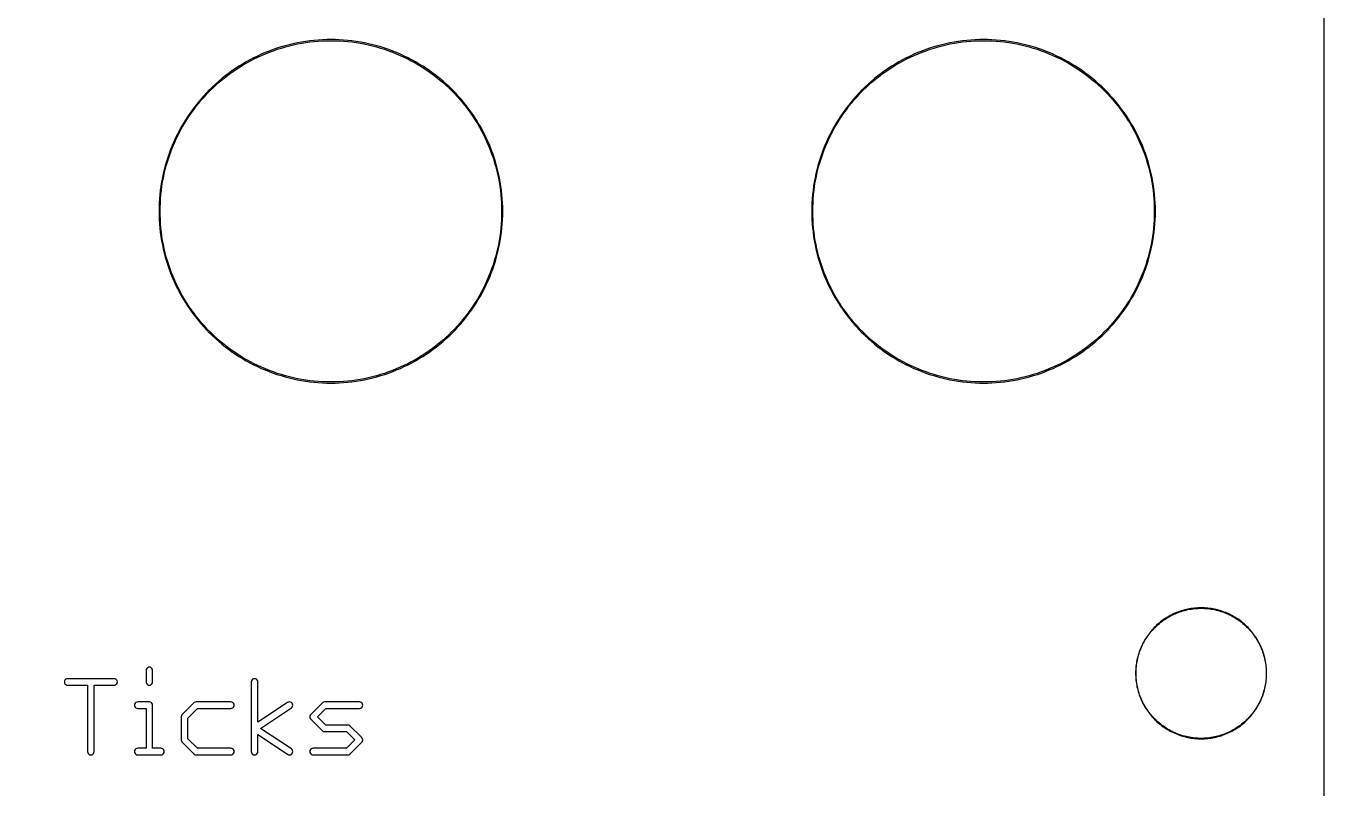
# Model space of a CAD drawing. Extents: x 9 to 70, y 0 to 129.
# Drawn here: x 39.26 to 69.57, y 96.9 to 114.71 of the extents above; entities that cross this region are included whole.
import ezdxf

# ---------------------------------------------------------------- set-up
doc = ezdxf.new("R2010")
doc.units = 0

msp = doc.modelspace()

# ---------------------------------------------------------------- linework, layer by layer
at = {"color": 5, "true_color": 0x0000ff}
msp.add_polyline3d([(69.56653, 0.3175, 0), (69.56653, 128.81762, 0), (8.94638, 128.81762, 0), (8.94638, 0.3175, 0), (69.56653, 0.3175, 0)], close=True, dxfattribs=at)
at = {"color": 34, "true_color": 0x008000}
for points in [[(8.94639, 0.3175, 0), (69.56654, 0.3175, 0), (69.56654, 128.81762, 0), (8.94639, 128.81762, 0), (8.94639, 0.3175, 0)], [(46.27854, 114.3889, 0), (46.18024, 114.38534, 0), (46.08245, 114.37924, 0), (45.98441, 114.37086, 0), (45.88687, 114.36019, 0), (45.78959, 114.34699, 0), (45.78567, 114.34636, 0), (45.68889, 114.33062, 0), (45.59237, 114.31258, 0), (45.49636, 114.29226, 0), (45.40086, 114.26966, 0), (45.30586, 114.24476, 0), (45.21163, 114.21733, 0), (45.1179, 114.18761, 0), (45.02519, 114.15561, 0), (44.93299, 114.12157, 0), (44.84206, 114.085, 0), (44.75163, 114.04639, 0), (44.66248, 114.0055, 0), (44.57434, 113.96232, 0), (44.5708, 113.96051, 0), (44.48342, 113.9153, 0), (44.39757, 113.86806, 0), (44.31274, 113.81878, 0), (44.22917, 113.76722, 0), (44.14687, 113.71362, 0), (44.06585, 113.658, 0), (43.98635, 113.60059, 0), (43.90811, 113.54116, 0), (43.83166, 113.47969, 0), (43.75648, 113.4167, 0), (43.68282, 113.35142, 0), (43.61093, 113.28462, 0), (43.54058, 113.21629, 0), (43.53777, 113.21348, 0), (43.46944, 113.14312, 0), (43.40264, 113.07124, 0), (43.33736, 112.99758, 0), (43.27437, 112.9224, 0), (43.2129, 112.84594, 0), (43.15346, 112.76771, 0), (43.09606, 112.68821, 0), (43.04043, 112.60718, 0), (42.98684, 112.52489, 0), (42.93528, 112.44132, 0), (42.886, 112.35649, 0), (42.83876, 112.27063, 0), (42.79355, 112.18326, 0), (42.79174, 112.17972, 0), (42.74856, 112.09158, 0), (42.70767, 112.00243, 0), (42.66906, 111.912, 0), (42.63248, 111.82107, 0), (42.59845, 111.72887, 0), (42.56644, 111.63616, 0), (42.53673, 111.54243, 0), (42.50929, 111.4482, 0), (42.4844, 111.3532, 0), (42.4618, 111.2577, 0), (42.44148, 111.16169, 0), (42.42344, 111.06517, 0), (42.40769, 110.96839, 0), (42.40707, 110.96447, 0), (42.39387, 110.86718, 0), (42.3832, 110.76965, 0), (42.37482, 110.6716, 0), (42.36872, 110.57382, 0), (42.36516, 110.47552, 0), (42.36389, 110.37747, 0), (42.36516, 110.27943, 0), (42.36872, 110.18113, 0), (42.37482, 110.08334, 0), (42.3832, 109.9853, 0), (42.39387, 109.88776, 0), (42.40707, 109.79048, 0), (42.40769, 109.78655, 0), (42.42344, 109.68978, 0), (42.44148, 109.59326, 0), (42.4618, 109.49725, 0), (42.4844, 109.40174, 0), (42.50929, 109.30675, 0), (42.53673, 109.21251, 0), (42.56644, 109.11879, 0), (42.59845, 109.02608, 0), (42.63248, 108.93388, 0), (42.66906, 108.84294, 0), (42.70767, 108.75252, 0), (42.74856, 108.66337, 0), (42.79174, 108.57523, 0), (42.79355, 108.57169, 0), (42.83876, 108.48431, 0), (42.886, 108.39846, 0), (42.93528, 108.31362, 0), (42.98684, 108.23006, 0), (43.04043, 108.14776, 0), (43.09606, 108.06674, 0), (43.15346, 107.98723, 0), (43.2129, 107.909, 0), (43.27437, 107.83255, 0), (43.33736, 107.75736, 0), (43.40264, 107.6837, 0), (43.46944, 107.61182, 0), (43.53777, 107.54146, 0), (43.54058, 107.53865, 0), (43.61093, 107.47033, 0), (43.68282, 107.40353, 0), (43.75648, 107.33825, 0), (43.83166, 107.27526, 0), (43.90811, 107.21379, 0), (43.98635, 107.15435, 0), (44.06585, 107.09695, 0), (44.14687, 107.04132, 0), (44.22917, 106.98773, 0), (44.31274, 106.93617, 0), (44.39757, 106.88689, 0), (44.48342, 106.83965, 0), (44.5708, 106.79443, 0), (44.57434, 106.79263, 0), (44.66248, 106.74945, 0), (44.75163, 106.70856, 0), (44.84206, 106.66995, 0), (44.93299, 106.63337, 0), (45.02519, 106.59934, 0), (45.1179, 106.56733, 0), (45.21163, 106.53761, 0), (45.30586, 106.51018, 0), (45.40086, 106.48529, 0), (45.49636, 106.46268, 0), (45.59237, 106.44236, 0), (45.68889, 106.42433, 0), (45.78567, 106.40858, 0), (45.78959, 106.40796, 0), (45.88687, 106.39475, 0), (45.98441, 106.38409, 0), (46.08245, 106.3757, 0), (46.18024, 106.36961, 0), (46.27854, 106.36605, 0), (46.37659, 106.36478, 0), (46.47463, 106.36605, 0), (46.57293, 106.36961, 0), (46.67072, 106.3757, 0), (46.76876, 106.38409, 0), (46.8663, 106.39475, 0), (46.96358, 106.40796, 0), (46.9675, 106.40858, 0), (47.06428, 106.42433, 0), (47.1608, 106.44236, 0), (47.25681, 106.46268, 0), (47.35231, 106.48529, 0), (47.44731, 106.51018, 0), (47.54154, 106.53761, 0), (47.63527, 106.56733, 0), (47.72798, 106.59934, 0), (47.82018, 106.63337, 0), (47.91111, 106.66995, 0), (48.00154, 106.70856, 0), (48.09069, 106.74945, 0), (48.17883, 106.79263, 0), (48.18237, 106.79443, 0), (48.26975, 106.83965, 0), (48.3556, 106.88689, 0), (48.44043, 106.93617, 0), (48.524, 106.98773, 0), (48.6063, 107.04132, 0), (48.68732, 107.09695, 0), (48.76682, 107.15435, 0), (48.84506, 107.21379, 0), (48.92151, 107.27526, 0), (48.99669, 107.33825, 0), (49.07035, 107.40353, 0), (49.14224, 107.47033, 0), (49.21259, 107.53865, 0), (49.2154, 107.54146, 0), (49.28373, 107.61182, 0), (49.35053, 107.6837, 0), (49.41581, 107.75736, 0), (49.4788, 107.83255, 0), (49.54027, 107.909, 0), (49.59971, 107.98723, 0), (49.65711, 108.06674, 0), (49.71274, 108.14776, 0), (49.76633, 108.23006, 0), (49.81789, 108.31362, 0), (49.86717, 108.39846, 0), (49.91441, 108.48431, 0), (49.95962, 108.57169, 0), (49.96143, 108.57523, 0), (50.00461, 108.66337, 0), (50.0455, 108.75252, 0), (50.08411, 108.84294, 0), (50.12069, 108.93388, 0), (50.15472, 109.02608, 0), (50.18673, 109.11879, 0), (50.21644, 109.21251, 0), (50.24388, 109.30675, 0), (50.26877, 109.40174, 0), (50.29137, 109.49725, 0), (50.31169, 109.59326, 0), (50.32973, 109.68978, 0), (50.34548, 109.78655, 0), (50.3461, 109.79048, 0), (50.35931, 109.88776, 0), (50.36997, 109.9853, 0), (50.37836, 110.08334, 0), (50.38445, 110.18113, 0), (50.38801, 110.27943, 0), (50.38928, 110.37747, 0), (50.38801, 110.47552, 0), (50.38445, 110.57382, 0), (50.37836, 110.6716, 0), (50.36997, 110.76965, 0), (50.35931, 110.86718, 0), (50.3461, 110.96447, 0), (50.34548, 110.96839, 0), (50.32973, 111.06517, 0), (50.31169, 111.16169, 0), (50.29137, 111.2577, 0), (50.26877, 111.3532, 0), (50.24388, 111.4482, 0), (50.21644, 111.54243, 0), (50.18673, 111.63616, 0), (50.15472, 111.72887, 0), (50.12069, 111.82107, 0), (50.08411, 111.912, 0), (50.0455, 112.00243, 0), (50.00461, 112.09158, 0), (49.96143, 112.17972, 0), (49.95962, 112.18326, 0), (49.91441, 112.27063, 0), (49.86717, 112.35649, 0), (49.81789, 112.44132, 0), (49.76633, 112.52489, 0), (49.71274, 112.60718, 0), (49.65711, 112.68821, 0), (49.59971, 112.76771, 0), (49.54027, 112.84594, 0), (49.4788, 112.9224, 0), (49.41581, 112.99758, 0), (49.35053, 113.07124, 0), (49.28373, 113.14312, 0), (49.2154, 113.21348, 0), (49.21259, 113.21629, 0), (49.14224, 113.28462, 0), (49.07035, 113.35142, 0), (48.99669, 113.4167, 0), (48.92151, 113.47969, 0), (48.84506, 113.54116, 0), (48.76682, 113.60059, 0), (48.68732, 113.658, 0), (48.6063, 113.71362, 0), (48.524, 113.76722, 0), (48.44043, 113.81878, 0), (48.3556, 113.86806, 0), (48.26975, 113.9153, 0), (48.18237, 113.96051, 0), (48.17883, 113.96232, 0), (48.09069, 114.0055, 0), (48.00154, 114.04639, 0), (47.91111, 114.085, 0), (47.82018, 114.12157, 0), (47.72798, 114.15561, 0), (47.63527, 114.18761, 0), (47.54154, 114.21733, 0), (47.44731, 114.24476, 0), (47.35231, 114.26966, 0), (47.25681, 114.29226, 0), (47.1608, 114.31258, 0), (47.06428, 114.33062, 0), (46.9675, 114.34636, 0), (46.96358, 114.34699, 0), (46.8663, 114.36019, 0), (46.76876, 114.37086, 0), (46.67072, 114.37924, 0), (46.57293, 114.38534, 0), (46.47463, 114.3889, 0), (46.37659, 114.39016, 0), (46.27854, 114.3889, 0)], [(46.57293, 106.39501, 0), (46.47463, 106.39145, 0), (46.37659, 106.39018, 0), (46.27854, 106.39145, 0), (46.18024, 106.39501, 0), (46.08245, 106.4011, 0), (45.98441, 106.40949, 0), (45.88687, 106.42015, 0), (45.79032, 106.43326, 0), (45.69674, 106.44849, 0), (45.60022, 106.46652, 0), (45.50421, 106.48684, 0), (45.40871, 106.50945, 0), (45.31371, 106.53434, 0), (45.21948, 106.56177, 0), (45.12575, 106.59149, 0), (45.03304, 106.62349, 0), (44.94084, 106.65753, 0), (44.84991, 106.69411, 0), (44.75948, 106.73271, 0), (44.67033, 106.77361, 0), (44.58299, 106.8164, 0), (44.49835, 106.8602, 0), (44.4125, 106.90744, 0), (44.32767, 106.95672, 0), (44.2441, 107.00828, 0), (44.1618, 107.06187, 0), (44.08078, 107.1175, 0), (44.00128, 107.1749, 0), (43.92304, 107.23434, 0), (43.84659, 107.29581, 0), (43.77141, 107.3588, 0), (43.69775, 107.42408, 0), (43.62586, 107.49088, 0), (43.55694, 107.55782, 0), (43.48999, 107.62675, 0), (43.42319, 107.69863, 0), (43.35791, 107.77229, 0), (43.29492, 107.84748, 0), (43.23345, 107.92393, 0), (43.17401, 108.00216, 0), (43.11661, 108.08167, 0), (43.06098, 108.16269, 0), (43.00739, 108.24499, 0), (42.95583, 108.32855, 0), (42.90655, 108.41339, 0), (42.85931, 108.49924, 0), (42.81534, 108.58423, 0), (42.77272, 108.67122, 0), (42.73183, 108.76037, 0), (42.69322, 108.85079, 0), (42.65664, 108.94173, 0), (42.62261, 109.03393, 0), (42.5906, 109.12664, 0), (42.56088, 109.22036, 0), (42.53345, 109.3146, 0), (42.50856, 109.40959, 0), (42.48595, 109.5051, 0), (42.46563, 109.60111, 0), (42.4476, 109.69763, 0), (42.43238, 109.79115, 0), (42.41927, 109.88776, 0), (42.4086, 109.9853, 0), (42.40022, 110.08334, 0), (42.39412, 110.18113, 0), (42.39056, 110.27943, 0), (42.38929, 110.37747, 0), (42.39056, 110.47552, 0), (42.39412, 110.57382, 0), (42.40022, 110.6716, 0), (42.4086, 110.76965, 0), (42.41927, 110.86718, 0), (42.43237, 110.96375, 0), (42.4476, 111.05732, 0), (42.46563, 111.15384, 0), (42.48595, 111.24985, 0), (42.50856, 111.34535, 0), (42.53345, 111.44035, 0), (42.56088, 111.53458, 0), (42.5906, 111.62831, 0), (42.62261, 111.72102, 0), (42.65664, 111.81322, 0), (42.69322, 111.90415, 0), (42.73183, 111.99458, 0), (42.77272, 112.08373, 0), (42.81533, 112.17072, 0), (42.85931, 112.2557, 0), (42.90655, 112.34156, 0), (42.95583, 112.42639, 0), (43.00739, 112.50996, 0), (43.06098, 112.59225, 0), (43.11661, 112.67328, 0), (43.17401, 112.75278, 0), (43.23345, 112.83101, 0), (43.29492, 112.90747, 0), (43.35791, 112.98265, 0), (43.42319, 113.05631, 0), (43.48999, 113.12819, 0), (43.55694, 113.19713, 0), (43.62586, 113.26407, 0), (43.69775, 113.33087, 0), (43.77141, 113.39615, 0), (43.84659, 113.45914, 0), (43.92304, 113.52061, 0), (44.00128, 113.58004, 0), (44.08078, 113.63745, 0), (44.1618, 113.69307, 0), (44.2441, 113.74667, 0), (44.32767, 113.79823, 0), (44.4125, 113.84751, 0), (44.49835, 113.89475, 0), (44.58334, 113.93872, 0), (44.67033, 113.98134, 0), (44.75948, 114.02223, 0), (44.84991, 114.06084, 0), (44.94084, 114.09742, 0), (45.03304, 114.13145, 0), (45.12575, 114.16346, 0), (45.21948, 114.19317, 0), (45.31371, 114.22061, 0), (45.40871, 114.2455, 0), (45.50421, 114.2681, 0), (45.60022, 114.28842, 0), (45.69674, 114.30646, 0), (45.79031, 114.32169, 0), (45.88687, 114.33479, 0), (45.98441, 114.34546, 0), (46.08245, 114.35384, 0), (46.18024, 114.35994, 0), (46.27854, 114.3635, 0), (46.37659, 114.36477, 0), (46.47463, 114.3635, 0), (46.57293, 114.35994, 0), (46.67072, 114.35384, 0), (46.76876, 114.34546, 0), (46.8663, 114.33479, 0), (46.96286, 114.32169, 0), (47.05643, 114.30646, 0), (47.15295, 114.28842, 0), (47.24896, 114.2681, 0), (47.34446, 114.2455, 0), (47.43946, 114.22061, 0), (47.53369, 114.19317, 0), (47.62742, 114.16346, 0), (47.72013, 114.13145, 0), (47.81233, 114.09742, 0), (47.90326, 114.06084, 0), (47.99369, 114.02223, 0), (48.08284, 113.98134, 0), (48.16983, 113.93872, 0), (48.25482, 113.89475, 0), (48.34067, 113.84751, 0), (48.4255, 113.79823, 0), (48.50907, 113.74667, 0), (48.59137, 113.69307, 0), (48.67239, 113.63745, 0), (48.75189, 113.58004, 0), (48.83013, 113.52061, 0), (48.90658, 113.45914, 0), (48.98176, 113.39615, 0), (49.05542, 113.33087, 0), (49.12731, 113.26407, 0), (49.19623, 113.19713, 0), (49.26318, 113.12819, 0), (49.32998, 113.05631, 0), (49.39526, 112.98265, 0), (49.45825, 112.90747, 0), (49.51972, 112.83101, 0), (49.57916, 112.75278, 0), (49.63656, 112.67328, 0), (49.69219, 112.59225, 0), (49.74578, 112.50996, 0), (49.79734, 112.42639, 0), (49.84662, 112.34156, 0), (49.89386, 112.2557, 0), (49.93784, 112.17072, 0), (49.98045, 112.08373, 0), (50.02134, 111.99458, 0), (50.05995, 111.90415, 0), (50.09653, 111.81322, 0), (50.13056, 111.72102, 0), (50.16257, 111.62831, 0), (50.19229, 111.53458, 0), (50.21972, 111.44035, 0), (50.24461, 111.34535, 0), (50.26722, 111.24985, 0), (50.28754, 111.15384, 0), (50.30557, 111.05732, 0), (50.3208, 110.96374, 0), (50.33391, 110.86718, 0), (50.34457, 110.76965, 0), (50.35296, 110.6716, 0), (50.35905, 110.57382, 0), (50.36261, 110.47552, 0), (50.36388, 110.37747, 0), (50.36261, 110.27943, 0), (50.35905, 110.18113, 0), (50.35296, 110.08334, 0), (50.34457, 109.9853, 0), (50.33391, 109.88776, 0), (50.32079, 109.79115, 0), (50.30557, 109.69763, 0), (50.28754, 109.60111, 0), (50.26722, 109.5051, 0), (50.24461, 109.40959, 0), (50.21972, 109.3146, 0), (50.19229, 109.22036, 0), (50.16257, 109.12664, 0), (50.13056, 109.03393, 0), (50.09653, 108.94173, 0), (50.05995, 108.85079, 0), (50.02134, 108.76037, 0), (49.98045, 108.67122, 0), (49.93783, 108.58423, 0), (49.89386, 108.49924, 0), (49.84662, 108.41339, 0), (49.79734, 108.32855, 0), (49.74578, 108.24499, 0), (49.69219, 108.16269, 0), (49.63656, 108.08167, 0), (49.57916, 108.00216, 0), (49.51972, 107.92393, 0), (49.45825, 107.84748, 0), (49.39526, 107.77229, 0), (49.32998, 107.69863, 0), (49.26318, 107.62675, 0), (49.19623, 107.55782, 0), (49.12731, 107.49088, 0), (49.05542, 107.42408, 0), (48.98176, 107.3588, 0), (48.90658, 107.29581, 0), (48.83013, 107.23434, 0), (48.75189, 107.1749, 0), (48.67239, 107.1175, 0), (48.59137, 107.06187, 0), (48.50907, 107.00828, 0), (48.4255, 106.95672, 0), (48.34067, 106.90744, 0), (48.25482, 106.8602, 0), (48.17018, 106.8164, 0), (48.08284, 106.77361, 0), (47.99369, 106.73271, 0), (47.90326, 106.69411, 0), (47.81233, 106.65753, 0), (47.72013, 106.62349, 0), (47.62742, 106.59149, 0), (47.53369, 106.56177, 0), (47.43946, 106.53434, 0), (47.34446, 106.50945, 0), (47.24896, 106.48684, 0), (47.15295, 106.46652, 0), (47.05643, 106.44849, 0), (46.96285, 106.43326, 0), (46.8663, 106.42015, 0), (46.76876, 106.40949, 0), (46.67072, 106.4011, 0), (46.57293, 106.39501, 0)], [(61.51854, 114.3889, 0), (61.42024, 114.38534, 0), (61.32245, 114.37924, 0), (61.22441, 114.37086, 0), (61.12687, 114.36019, 0), (61.02959, 114.34699, 0), (61.02567, 114.34636, 0), (60.92889, 114.33062, 0), (60.83237, 114.31258, 0), (60.73636, 114.29226, 0), (60.64086, 114.26966, 0), (60.54586, 114.24476, 0), (60.45163, 114.21733, 0), (60.3579, 114.18761, 0), (60.26519, 114.15561, 0), (60.17299, 114.12157, 0), (60.08206, 114.085, 0), (59.99163, 114.04639, 0), (59.90248, 114.0055, 0), (59.81434, 113.96232, 0), (59.8108, 113.96051, 0), (59.72342, 113.9153, 0), (59.63757, 113.86806, 0), (59.55274, 113.81878, 0), (59.46917, 113.76722, 0), (59.38687, 113.71362, 0), (59.30585, 113.658, 0), (59.22635, 113.60059, 0), (59.14811, 113.54116, 0), (59.07166, 113.47969, 0), (58.99648, 113.4167, 0), (58.92282, 113.35142, 0), (58.85093, 113.28462, 0), (58.78058, 113.21629, 0), (58.77777, 113.21348, 0), (58.70944, 113.14312, 0), (58.64264, 113.07124, 0), (58.57736, 112.99758, 0), (58.51437, 112.9224, 0), (58.4529, 112.84594, 0), (58.39346, 112.76771, 0), (58.33606, 112.68821, 0), (58.28043, 112.60718, 0), (58.22684, 112.52489, 0), (58.17528, 112.44132, 0), (58.126, 112.35649, 0), (58.07876, 112.27063, 0), (58.03355, 112.18326, 0), (58.03174, 112.17972, 0), (57.98856, 112.09158, 0), (57.94767, 112.00243, 0), (57.90906, 111.912, 0), (57.87248, 111.82107, 0), (57.83845, 111.72887, 0), (57.80644, 111.63616, 0), (57.77673, 111.54243, 0), (57.74929, 111.4482, 0), (57.7244, 111.3532, 0), (57.7018, 111.2577, 0), (57.68148, 111.16169, 0), (57.66344, 111.06517, 0), (57.64769, 110.96839, 0), (57.64707, 110.96447, 0), (57.63387, 110.86718, 0), (57.6232, 110.76965, 0), (57.61482, 110.6716, 0), (57.60872, 110.57382, 0), (57.60516, 110.47552, 0), (57.60389, 110.37747, 0), (57.60516, 110.27943, 0), (57.60872, 110.18113, 0), (57.61482, 110.08334, 0), (57.6232, 109.9853, 0), (57.63387, 109.88776, 0), (57.64707, 109.79048, 0), (57.64769, 109.78655, 0), (57.66344, 109.68978, 0), (57.68148, 109.59326, 0), (57.7018, 109.49725, 0), (57.7244, 109.40174, 0), (57.74929, 109.30675, 0), (57.77673, 109.21251, 0), (57.80644, 109.11879, 0), (57.83845, 109.02608, 0), (57.87248, 108.93388, 0), (57.90906, 108.84294, 0), (57.94767, 108.75252, 0), (57.98856, 108.66337, 0), (58.03174, 108.57523, 0), (58.03355, 108.57169, 0), (58.07876, 108.48431, 0), (58.126, 108.39846, 0), (58.17528, 108.31362, 0), (58.22684, 108.23006, 0), (58.28043, 108.14776, 0), (58.33606, 108.06674, 0), (58.39346, 107.98723, 0), (58.4529, 107.909, 0), (58.51437, 107.83255, 0), (58.57736, 107.75736, 0), (58.64264, 107.6837, 0), (58.70944, 107.61182, 0), (58.77777, 107.54146, 0), (58.78058, 107.53865, 0), (58.85093, 107.47033, 0), (58.92282, 107.40353, 0), (58.99648, 107.33825, 0), (59.07166, 107.27526, 0), (59.14811, 107.21379, 0), (59.22635, 107.15435, 0), (59.30585, 107.09695, 0), (59.38687, 107.04132, 0), (59.46917, 106.98773, 0), (59.55274, 106.93617, 0), (59.63757, 106.88689, 0), (59.72342, 106.83965, 0), (59.8108, 106.79443, 0), (59.81434, 106.79263, 0), (59.90248, 106.74945, 0), (59.99163, 106.70856, 0), (60.08206, 106.66995, 0), (60.17299, 106.63337, 0), (60.26519, 106.59934, 0), (60.3579, 106.56733, 0), (60.45163, 106.53761, 0), (60.54586, 106.51018, 0), (60.64086, 106.48529, 0), (60.73636, 106.46268, 0), (60.83237, 106.44236, 0), (60.92889, 106.42433, 0), (61.02567, 106.40858, 0), (61.02959, 106.40796, 0), (61.12687, 106.39475, 0), (61.22441, 106.38409, 0), (61.32245, 106.3757, 0), (61.42024, 106.36961, 0), (61.51854, 106.36605, 0), (61.61658, 106.36478, 0), (61.71463, 106.36605, 0), (61.81293, 106.36961, 0), (61.91072, 106.3757, 0), (62.00876, 106.38409, 0), (62.1063, 106.39475, 0), (62.20358, 106.40796, 0), (62.2075, 106.40858, 0), (62.30428, 106.42433, 0), (62.4008, 106.44236, 0), (62.49681, 106.46268, 0), (62.59231, 106.48529, 0), (62.68731, 106.51018, 0), (62.78154, 106.53761, 0), (62.87527, 106.56733, 0), (62.96798, 106.59934, 0), (63.06018, 106.63337, 0), (63.15111, 106.66995, 0), (63.24154, 106.70856, 0), (63.33069, 106.74945, 0), (63.41883, 106.79263, 0), (63.42237, 106.79443, 0), (63.50975, 106.83965, 0), (63.5956, 106.88689, 0), (63.68043, 106.93617, 0), (63.764, 106.98773, 0), (63.8463, 107.04132, 0), (63.92732, 107.09695, 0), (64.00682, 107.15435, 0), (64.08506, 107.21379, 0), (64.16151, 107.27526, 0), (64.23669, 107.33825, 0), (64.31035, 107.40353, 0), (64.38224, 107.47033, 0), (64.45259, 107.53865, 0), (64.4554, 107.54146, 0), (64.52373, 107.61182, 0), (64.59053, 107.6837, 0), (64.65581, 107.75736, 0), (64.7188, 107.83255, 0), (64.78027, 107.909, 0), (64.83971, 107.98723, 0), (64.89711, 108.06674, 0), (64.95274, 108.14776, 0), (65.00633, 108.23006, 0), (65.05789, 108.31362, 0), (65.10717, 108.39846, 0), (65.15441, 108.48431, 0), (65.19962, 108.57169, 0), (65.20143, 108.57523, 0), (65.2446, 108.66337, 0), (65.2855, 108.75252, 0), (65.32411, 108.84294, 0), (65.36069, 108.93388, 0), (65.39472, 109.02608, 0), (65.42673, 109.11879, 0), (65.45644, 109.21251, 0), (65.48388, 109.30675, 0), (65.50877, 109.40174, 0), (65.53137, 109.49725, 0), (65.55168, 109.59326, 0), (65.56973, 109.68978, 0), (65.58548, 109.78655, 0), (65.5861, 109.79048, 0), (65.5993, 109.88776, 0), (65.60997, 109.9853, 0), (65.61836, 110.08334, 0), (65.62445, 110.18113, 0), (65.62801, 110.27943, 0), (65.62927, 110.37747, 0), (65.62801, 110.47552, 0), (65.62445, 110.57382, 0), (65.61836, 110.6716, 0), (65.60997, 110.76965, 0), (65.5993, 110.86718, 0), (65.5861, 110.96447, 0), (65.58548, 110.96839, 0), (65.56973, 111.06517, 0), (65.55168, 111.16169, 0), (65.53137, 111.2577, 0), (65.50877, 111.3532, 0), (65.48388, 111.4482, 0), (65.45644, 111.54243, 0), (65.42673, 111.63616, 0), (65.39472, 111.72887, 0), (65.36069, 111.82107, 0), (65.32411, 111.912, 0), (65.2855, 112.00243, 0), (65.2446, 112.09158, 0), (65.20143, 112.17972, 0), (65.19962, 112.18326, 0), (65.15441, 112.27063, 0), (65.10717, 112.35649, 0), (65.05789, 112.44132, 0), (65.00633, 112.52489, 0), (64.95274, 112.60718, 0), (64.89711, 112.68821, 0), (64.83971, 112.76771, 0), (64.78027, 112.84594, 0), (64.7188, 112.9224, 0), (64.65581, 112.99758, 0), (64.59053, 113.07124, 0), (64.52373, 113.14312, 0), (64.4554, 113.21348, 0), (64.45259, 113.21629, 0), (64.38224, 113.28462, 0), (64.31035, 113.35142, 0), (64.23669, 113.4167, 0), (64.16151, 113.47969, 0), (64.08506, 113.54116, 0), (64.00682, 113.60059, 0), (63.92732, 113.658, 0), (63.8463, 113.71362, 0), (63.764, 113.76722, 0), (63.68043, 113.81878, 0), (63.5956, 113.86806, 0), (63.50975, 113.9153, 0), (63.42237, 113.96051, 0), (63.41883, 113.96232, 0), (63.33069, 114.0055, 0), (63.24154, 114.04639, 0), (63.15111, 114.085, 0), (63.06018, 114.12157, 0), (62.96798, 114.15561, 0), (62.87527, 114.18761, 0), (62.78154, 114.21733, 0), (62.68731, 114.24476, 0), (62.59231, 114.26966, 0), (62.49681, 114.29226, 0), (62.4008, 114.31258, 0), (62.30428, 114.33062, 0), (62.2075, 114.34636, 0), (62.20358, 114.34699, 0), (62.1063, 114.36019, 0), (62.00876, 114.37086, 0), (61.91072, 114.37924, 0), (61.81293, 114.38534, 0), (61.71463, 114.3889, 0), (61.61658, 114.39016, 0), (61.51854, 114.3889, 0)], [(61.81293, 106.39501, 0), (61.71463, 106.39145, 0), (61.61658, 106.39018, 0), (61.51854, 106.39145, 0), (61.42024, 106.39501, 0), (61.32245, 106.4011, 0), (61.22441, 106.40949, 0), (61.12687, 106.42015, 0), (61.03032, 106.43326, 0), (60.93674, 106.44849, 0), (60.84022, 106.46652, 0), (60.74421, 106.48684, 0), (60.64871, 106.50945, 0), (60.55371, 106.53434, 0), (60.45948, 106.56177, 0), (60.36575, 106.59149, 0), (60.27304, 106.62349, 0), (60.18084, 106.65753, 0), (60.08991, 106.69411, 0), (59.99948, 106.73271, 0), (59.91033, 106.77361, 0), (59.82299, 106.8164, 0), (59.73835, 106.8602, 0), (59.6525, 106.90744, 0), (59.56767, 106.95672, 0), (59.4841, 107.00828, 0), (59.4018, 107.06187, 0), (59.32078, 107.1175, 0), (59.24128, 107.1749, 0), (59.16304, 107.23434, 0), (59.08659, 107.29581, 0), (59.01141, 107.3588, 0), (58.93775, 107.42408, 0), (58.86586, 107.49088, 0), (58.79694, 107.55782, 0), (58.72999, 107.62675, 0), (58.66319, 107.69863, 0), (58.59791, 107.77229, 0), (58.53492, 107.84748, 0), (58.47345, 107.92393, 0), (58.41401, 108.00216, 0), (58.35661, 108.08167, 0), (58.30098, 108.16269, 0), (58.24739, 108.24499, 0), (58.19583, 108.32855, 0), (58.14655, 108.41339, 0), (58.09931, 108.49924, 0), (58.05534, 108.58423, 0), (58.01272, 108.67122, 0), (57.97183, 108.76037, 0), (57.93322, 108.85079, 0), (57.89664, 108.94173, 0), (57.86261, 109.03393, 0), (57.8306, 109.12664, 0), (57.80088, 109.22036, 0), (57.77345, 109.3146, 0), (57.74856, 109.40959, 0), (57.72595, 109.5051, 0), (57.70563, 109.60111, 0), (57.6876, 109.69763, 0), (57.67238, 109.79115, 0), (57.65927, 109.88776, 0), (57.6486, 109.9853, 0), (57.64022, 110.08334, 0), (57.63412, 110.18113, 0), (57.63056, 110.27943, 0), (57.62929, 110.37747, 0), (57.63056, 110.47552, 0), (57.63412, 110.57382, 0), (57.64022, 110.6716, 0), (57.6486, 110.76965, 0), (57.65927, 110.86718, 0), (57.67237, 110.96375, 0), (57.6876, 111.05732, 0), (57.70563, 111.15384, 0), (57.72595, 111.24985, 0), (57.74856, 111.34535, 0), (57.77345, 111.44035, 0), (57.80088, 111.53458, 0), (57.8306, 111.62831, 0), (57.86261, 111.72102, 0), (57.89664, 111.81322, 0), (57.93322, 111.90415, 0), (57.97183, 111.99458, 0), (58.01272, 112.08373, 0), (58.05533, 112.17072, 0), (58.09931, 112.2557, 0), (58.14655, 112.34156, 0), (58.19583, 112.42639, 0), (58.24739, 112.50996, 0), (58.30098, 112.59225, 0), (58.35661, 112.67328, 0), (58.41401, 112.75278, 0), (58.47345, 112.83101, 0), (58.53492, 112.90747, 0), (58.59791, 112.98265, 0), (58.66319, 113.05631, 0), (58.72999, 113.12819, 0), (58.79694, 113.19713, 0), (58.86586, 113.26407, 0), (58.93775, 113.33087, 0), (59.01141, 113.39615, 0), (59.08659, 113.45914, 0), (59.16304, 113.52061, 0), (59.24128, 113.58004, 0), (59.32078, 113.63745, 0), (59.4018, 113.69307, 0), (59.4841, 113.74667, 0), (59.56767, 113.79823, 0), (59.6525, 113.84751, 0), (59.73835, 113.89475, 0), (59.82334, 113.93872, 0), (59.91033, 113.98134, 0), (59.99948, 114.02223, 0), (60.08991, 114.06084, 0), (60.18084, 114.09742, 0), (60.27304, 114.13145, 0), (60.36575, 114.16346, 0), (60.45948, 114.19317, 0), (60.55371, 114.22061, 0), (60.64871, 114.2455, 0), (60.74421, 114.2681, 0), (60.84022, 114.28842, 0), (60.93674, 114.30646, 0), (61.03031, 114.32169, 0), (61.12687, 114.33479, 0), (61.22441, 114.34546, 0), (61.32245, 114.35384, 0), (61.42024, 114.35994, 0), (61.51854, 114.3635, 0), (61.61658, 114.36477, 0), (61.71463, 114.3635, 0), (61.81293, 114.35994, 0), (61.91072, 114.35384, 0), (62.00876, 114.34546, 0), (62.1063, 114.33479, 0), (62.20286, 114.32169, 0), (62.29643, 114.30646, 0), (62.39295, 114.28842, 0), (62.48896, 114.2681, 0), (62.58446, 114.2455, 0), (62.67946, 114.22061, 0), (62.77369, 114.19317, 0), (62.86742, 114.16346, 0), (62.96013, 114.13145, 0), (63.05233, 114.09742, 0), (63.14326, 114.06084, 0), (63.23369, 114.02223, 0), (63.32284, 113.98134, 0), (63.40983, 113.93872, 0), (63.49482, 113.89475, 0), (63.58067, 113.84751, 0), (63.6655, 113.79823, 0), (63.74907, 113.74667, 0), (63.83137, 113.69307, 0), (63.91239, 113.63745, 0), (63.99189, 113.58004, 0), (64.07013, 113.52061, 0), (64.14658, 113.45914, 0), (64.22176, 113.39615, 0), (64.29541, 113.33087, 0), (64.36731, 113.26407, 0), (64.43639, 113.19696, 0), (64.50318, 113.12819, 0), (64.56998, 113.05631, 0), (64.63526, 112.98265, 0), (64.69825, 112.90747, 0), (64.75972, 112.83101, 0), (64.81916, 112.75278, 0), (64.87656, 112.67328, 0), (64.93219, 112.59225, 0), (64.98578, 112.50996, 0), (65.03734, 112.42639, 0), (65.08662, 112.34156, 0), (65.13386, 112.2557, 0), (65.17765, 112.17108, 0), (65.22045, 112.08373, 0), (65.26134, 111.99458, 0), (65.29995, 111.90415, 0), (65.33653, 111.81322, 0), (65.37056, 111.72102, 0), (65.40257, 111.62831, 0), (65.43228, 111.53458, 0), (65.45972, 111.44035, 0), (65.48461, 111.34535, 0), (65.50722, 111.24985, 0), (65.52754, 111.15384, 0), (65.54557, 111.05732, 0), (65.56085, 110.96338, 0), (65.57391, 110.86718, 0), (65.58457, 110.76965, 0), (65.59296, 110.6716, 0), (65.59905, 110.57382, 0), (65.60261, 110.47552, 0), (65.60388, 110.37747, 0), (65.60261, 110.27943, 0), (65.59905, 110.18113, 0), (65.59296, 110.08334, 0), (65.58457, 109.9853, 0), (65.57391, 109.88776, 0), (65.56084, 109.79151, 0), (65.54557, 109.69763, 0), (65.52754, 109.60111, 0), (65.50722, 109.5051, 0), (65.48461, 109.40959, 0), (65.45972, 109.3146, 0), (65.43228, 109.22036, 0), (65.40257, 109.12664, 0), (65.37056, 109.03393, 0), (65.33653, 108.94173, 0), (65.29995, 108.85079, 0), (65.26134, 108.76037, 0), (65.22045, 108.67122, 0), (65.17765, 108.58387, 0), (65.13386, 108.49924, 0), (65.08662, 108.41339, 0), (65.03734, 108.32855, 0), (64.98578, 108.24499, 0), (64.93219, 108.16269, 0), (64.87656, 108.08167, 0), (64.81916, 108.00216, 0), (64.75972, 107.92393, 0), (64.69825, 107.84748, 0), (64.63526, 107.77229, 0), (64.56998, 107.69863, 0), (64.50318, 107.62675, 0), (64.4364, 107.55798, 0), (64.36731, 107.49088, 0), (64.29541, 107.42408, 0), (64.22176, 107.3588, 0), (64.14658, 107.29581, 0), (64.07013, 107.23434, 0), (63.99189, 107.1749, 0), (63.91239, 107.1175, 0), (63.83137, 107.06187, 0), (63.74907, 107.00828, 0), (63.6655, 106.95672, 0), (63.58067, 106.90744, 0), (63.49482, 106.8602, 0), (63.41018, 106.8164, 0), (63.32284, 106.77361, 0), (63.23369, 106.73271, 0), (63.14326, 106.69411, 0), (63.05233, 106.65753, 0), (62.96013, 106.62349, 0), (62.86742, 106.59149, 0), (62.77369, 106.56177, 0), (62.67946, 106.53434, 0), (62.58446, 106.50945, 0), (62.48896, 106.48684, 0), (62.39295, 106.46652, 0), (62.29643, 106.44849, 0), (62.20285, 106.43326, 0), (62.1063, 106.42015, 0), (62.00876, 106.40949, 0), (61.91072, 106.4011, 0), (61.81293, 106.39501, 0)], [(67.79279, 98.5153, 0), (67.81966, 98.54369, 0), (67.81972, 98.54375, 0), (67.84613, 98.57271, 0), (67.87153, 98.60268, 0), (67.89642, 98.63316, 0), (67.9203, 98.66415, 0), (67.94341, 98.6959, 0), (67.96577, 98.72815, 0), (67.98736, 98.76117, 0), (68.00793, 98.79445, 0), (68.02773, 98.82848, 0), (68.04679, 98.86277, 0), (68.06483, 98.89783, 0), (68.06553, 98.89921, 0), (68.08255, 98.93451, 0), (68.0988, 98.97033, 0), (68.11404, 99.00639, 0), (68.12827, 99.04297, 0), (68.14173, 99.0798, 0), (68.15418, 99.11714, 0), (68.16561, 99.15473, 0), (68.17601, 99.19258, 0), (68.18541, 99.23068, 0), (68.19405, 99.26903, 0), (68.20166, 99.30764, 0), (68.20192, 99.30917, 0), (68.20192, 99.30919, 0), (68.20802, 99.34625, 0), (68.20827, 99.34778, 0), (68.21384, 99.38664, 0), (68.21843, 99.42576, 0), (68.22198, 99.46487, 0), (68.22452, 99.50399, 0), (68.22605, 99.5431, 0), (68.22655, 99.58247, 0), (68.22605, 99.62184, 0), (68.22452, 99.66096, 0), (68.22198, 99.70007, 0), (68.21843, 99.73919, 0), (68.21384, 99.77831, 0), (68.20827, 99.81717, 0), (68.20802, 99.8187, 0), (68.20192, 99.85576, 0), (68.20192, 99.85578, 0), (68.20166, 99.85731, 0), (68.19405, 99.89592, 0), (68.18541, 99.93427, 0), (68.17601, 99.97237, 0), (68.16561, 100.01022, 0), (68.15418, 100.04781, 0), (68.14173, 100.08515, 0), (68.12827, 100.12198, 0), (68.11404, 100.15855, 0), (68.0988, 100.19462, 0), (68.08255, 100.23043, 0), (68.06553, 100.26574, 0), (68.06483, 100.26712, 0), (68.0475, 100.30079, 0), (68.04679, 100.30217, 0), (68.02773, 100.33646, 0), (68.00793, 100.3705, 0), (67.98736, 100.40377, 0), (67.96577, 100.43679, 0), (67.94341, 100.46905, 0), (67.9203, 100.5008, 0), (67.89642, 100.53179, 0), (67.87153, 100.56227, 0), (67.84613, 100.59224, 0), (67.81972, 100.6212, 0), (67.79279, 100.64964, 0), (67.7917, 100.65074, 0), (67.76376, 100.67868, 0), (67.73531, 100.7056, 0), (67.70635, 100.73202, 0), (67.67637, 100.75742, 0), (67.6459, 100.78231, 0), (67.6149, 100.80619, 0), (67.58316, 100.8293, 0), (67.5509, 100.85165, 0), (67.51788, 100.87324, 0), (67.48461, 100.89382, 0), (67.45057, 100.91363, 0), (67.41628, 100.93268, 0), (67.38123, 100.95071, 0), (67.37985, 100.95142, 0), (67.34455, 100.96844, 0), (67.30873, 100.98469, 0), (67.27266, 100.99993, 0), (67.23609, 101.01416, 0), (67.19925, 101.02762, 0), (67.16191, 101.04006, 0), (67.12433, 101.05149, 0), (67.08647, 101.06191, 0), (67.04837, 101.07131, 0), (67.01003, 101.07994, 0), (66.97141, 101.08756, 0), (66.93281, 101.09391, 0), (66.93128, 101.09415, 0), (66.89242, 101.09974, 0), (66.8533, 101.10431, 0), (66.81419, 101.10787, 0), (66.77507, 101.11041, 0), (66.73596, 101.11193, 0), (66.69658, 101.11244, 0), (66.65721, 101.11193, 0), (66.6181, 101.11041, 0), (66.57898, 101.10787, 0), (66.53986, 101.10431, 0), (66.50075, 101.09974, 0), (66.46189, 101.09415, 0), (66.46035, 101.09391, 0), (66.42175, 101.08756, 0), (66.38314, 101.07994, 0), (66.34479, 101.07131, 0), (66.30669, 101.06191, 0), (66.26884, 101.05149, 0), (66.23125, 101.04006, 0), (66.19391, 101.02762, 0), (66.15707, 101.01416, 0), (66.12051, 100.99993, 0), (66.08444, 100.98469, 0), (66.04862, 100.96844, 0), (66.01331, 100.95142, 0), (66.01194, 100.95071, 0), (65.97689, 100.93268, 0), (65.9426, 100.91363, 0), (65.90855, 100.89382, 0), (65.87529, 100.87324, 0), (65.84227, 100.85165, 0), (65.81001, 100.8293, 0), (65.77826, 100.80619, 0), (65.74727, 100.78231, 0), (65.71679, 100.75742, 0), (65.68682, 100.73202, 0), (65.65786, 100.7056, 0), (65.6294, 100.67868, 0), (65.60147, 100.65074, 0), (65.60038, 100.64964, 0), (65.57344, 100.6212, 0), (65.54704, 100.59224, 0), (65.52164, 100.56227, 0), (65.49675, 100.53179, 0), (65.47287, 100.5008, 0), (65.44976, 100.46905, 0), (65.4274, 100.43679, 0), (65.40581, 100.40377, 0), (65.38524, 100.3705, 0), (65.36543, 100.33646, 0), (65.34638, 100.30217, 0), (65.34567, 100.30079, 0), (65.32834, 100.26712, 0), (65.32764, 100.26574, 0), (65.31062, 100.23043, 0), (65.29437, 100.19462, 0), (65.27912, 100.15855, 0), (65.2649, 100.12198, 0), (65.25144, 100.08515, 0), (65.23899, 100.04781, 0), (65.22756, 100.01022, 0), (65.21715, 99.97237, 0), (65.20775, 99.93427, 0), (65.19911, 99.89592, 0), (65.1915, 99.85731, 0), (65.19125, 99.85578, 0), (65.18514, 99.8187, 0), (65.1849, 99.81717, 0), (65.17932, 99.77831, 0), (65.17474, 99.73919, 0), (65.17119, 99.70007, 0), (65.16865, 99.66096, 0), (65.16712, 99.62184, 0), (65.16661, 99.58247, 0), (65.16712, 99.5431, 0), (65.16865, 99.50399, 0), (65.17119, 99.46487, 0), (65.17474, 99.42576, 0), (65.17932, 99.38664, 0), (65.1849, 99.34778, 0), (65.18514, 99.34625, 0), (65.1915, 99.30764, 0), (65.19911, 99.26903, 0), (65.20775, 99.23068, 0), (65.21715, 99.19258, 0), (65.22756, 99.15473, 0), (65.23899, 99.11714, 0), (65.25144, 99.0798, 0), (65.2649, 99.04297, 0), (65.27912, 99.00639, 0), (65.29437, 98.97033, 0), (65.31062, 98.93451, 0), (65.32764, 98.89921, 0), (65.32834, 98.89783, 0), (65.34638, 98.86277, 0), (65.36543, 98.82848, 0), (65.38524, 98.79445, 0), (65.40581, 98.76117, 0), (65.4274, 98.72815, 0), (65.44976, 98.6959, 0), (65.47287, 98.66415, 0), (65.49675, 98.63316, 0), (65.52164, 98.60268, 0), (65.54704, 98.57271, 0), (65.57344, 98.54375, 0), (65.5735, 98.54369, 0), (65.60038, 98.5153, 0), (65.60147, 98.51421, 0), (65.6294, 98.48627, 0), (65.65786, 98.45934, 0), (65.68682, 98.43293, 0), (65.71679, 98.40753, 0), (65.74727, 98.38263, 0), (65.77826, 98.35876, 0), (65.81001, 98.33564, 0), (65.84227, 98.31329, 0), (65.87529, 98.2917, 0), (65.90855, 98.27113, 0), (65.9426, 98.25132, 0), (65.97689, 98.23227, 0), (65.97826, 98.23156, 0), (66.01194, 98.21423, 0), (66.01331, 98.21353, 0), (66.04862, 98.19651, 0), (66.08444, 98.18025, 0), (66.12051, 98.16501, 0), (66.15707, 98.15079, 0), (66.19391, 98.13733, 0), (66.23125, 98.12488, 0), (66.26884, 98.11345, 0), (66.30669, 98.10304, 0), (66.34479, 98.09364, 0), (66.38314, 98.085, 0), (66.42175, 98.07738, 0), (66.46035, 98.07103, 0), (66.46189, 98.07079, 0), (66.50075, 98.0652, 0), (66.53986, 98.06063, 0), (66.57898, 98.05708, 0), (66.6181, 98.05454, 0), (66.65721, 98.05301, 0), (66.69658, 98.0525, 0), (66.73596, 98.05301, 0), (66.77507, 98.05454, 0), (66.81419, 98.05708, 0), (66.8533, 98.06063, 0), (66.89242, 98.0652, 0), (66.93128, 98.07079, 0), (66.93281, 98.07103, 0), (66.97141, 98.07738, 0), (67.01003, 98.085, 0), (67.04837, 98.09364, 0), (67.08647, 98.10304, 0), (67.12433, 98.11345, 0), (67.16191, 98.12488, 0), (67.19925, 98.13733, 0), (67.23609, 98.15079, 0), (67.27266, 98.16501, 0), (67.30873, 98.18025, 0), (67.34455, 98.19651, 0), (67.37985, 98.21353, 0), (67.38123, 98.21423, 0), (67.4149, 98.23156, 0), (67.41628, 98.23227, 0), (67.45057, 98.25132, 0), (67.48461, 98.27113, 0), (67.51788, 98.2917, 0), (67.5509, 98.31329, 0), (67.58316, 98.33564, 0), (67.6149, 98.35876, 0), (67.6459, 98.38263, 0), (67.67637, 98.40753, 0), (67.70635, 98.43293, 0), (67.73531, 98.45934, 0), (67.76376, 98.48627, 0), (67.79279, 98.5153, 0)], [(66.77507, 98.06444, 0), (66.73596, 98.06292, 0), (66.69658, 98.06241, 0), (66.65721, 98.06292, 0), (66.6181, 98.06444, 0), (66.57898, 98.06698, 0), (66.53986, 98.07054, 0), (66.50075, 98.07511, 0), (66.46245, 98.08062, 0), (66.4248, 98.08681, 0), (66.3862, 98.09443, 0), (66.34784, 98.10306, 0), (66.30974, 98.11246, 0), (66.2719, 98.12287, 0), (66.2343, 98.1343, 0), (66.19696, 98.14675, 0), (66.16014, 98.16021, 0), (66.12357, 98.17444, 0), (66.0875, 98.18968, 0), (66.05168, 98.20593, 0), (66.01669, 98.2228, 0), (65.98271, 98.24028, 0), (65.94842, 98.25933, 0), (65.91437, 98.27914, 0), (65.88111, 98.29972, 0), (65.84809, 98.32131, 0), (65.81583, 98.34366, 0), (65.78408, 98.36677, 0), (65.75309, 98.39065, 0), (65.72261, 98.41554, 0), (65.69264, 98.44094, 0), (65.66368, 98.46736, 0), (65.63524, 98.49428, 0), (65.60839, 98.52112, 0), (65.58147, 98.54957, 0), (65.55504, 98.57853, 0), (65.52965, 98.6085, 0), (65.50476, 98.63898, 0), (65.48088, 98.66997, 0), (65.45777, 98.70172, 0), (65.43541, 98.73398, 0), (65.41383, 98.767, 0), (65.39324, 98.80027, 0), (65.37344, 98.83431, 0), (65.35438, 98.8686, 0), (65.33676, 98.90287, 0), (65.32004, 98.93757, 0), (65.30379, 98.97339, 0), (65.28855, 99.00946, 0), (65.27432, 99.04603, 0), (65.26085, 99.08286, 0), (65.24842, 99.1202, 0), (65.23699, 99.15779, 0), (65.22656, 99.19564, 0), (65.21717, 99.23374, 0), (65.20854, 99.27209, 0), (65.20092, 99.3107, 0), (65.19473, 99.34834, 0), (65.18922, 99.38664, 0), (65.18465, 99.42576, 0), (65.18109, 99.46487, 0), (65.17855, 99.50399, 0), (65.17703, 99.5431, 0), (65.17652, 99.58247, 0), (65.17703, 99.62184, 0), (65.17855, 99.66096, 0), (65.18109, 99.70007, 0), (65.18465, 99.73919, 0), (65.18922, 99.77831, 0), (65.19473, 99.81661, 0), (65.20092, 99.85425, 0), (65.20854, 99.89285, 0), (65.21717, 99.93121, 0), (65.22656, 99.96931, 0), (65.23699, 100.00715, 0), (65.24842, 100.04475, 0), (65.26085, 100.08208, 0), (65.27432, 100.11891, 0), (65.28855, 100.15549, 0), (65.30379, 100.19156, 0), (65.32004, 100.22737, 0), (65.33676, 100.26208, 0), (65.35438, 100.29635, 0), (65.37344, 100.33064, 0), (65.39324, 100.36468, 0), (65.41383, 100.39795, 0), (65.43541, 100.43097, 0), (65.45777, 100.46323, 0), (65.48088, 100.49498, 0), (65.50476, 100.52597, 0), (65.52965, 100.55645, 0), (65.55504, 100.58642, 0), (65.58147, 100.61537, 0), (65.60839, 100.64382, 0), (65.6084, 100.64384, 0), (65.63524, 100.67067, 0), (65.66368, 100.69759, 0), (65.69264, 100.72401, 0), (65.72261, 100.74941, 0), (65.75309, 100.7743, 0), (65.78408, 100.79817, 0), (65.81583, 100.82129, 0), (65.84809, 100.84364, 0), (65.88111, 100.86523, 0), (65.91437, 100.8858, 0), (65.94842, 100.90562, 0), (65.98271, 100.92467, 0), (66.01668, 100.94215, 0), (66.05168, 100.95901, 0), (66.0875, 100.97527, 0), (66.12357, 100.99051, 0), (66.16014, 101.00473, 0), (66.19696, 101.0182, 0), (66.2343, 101.03064, 0), (66.2719, 101.04207, 0), (66.30974, 101.05249, 0), (66.34784, 101.06188, 0), (66.3862, 101.07052, 0), (66.4248, 101.07814, 0), (66.46245, 101.08433, 0), (66.50075, 101.08984, 0), (66.53986, 101.09441, 0), (66.57898, 101.09796, 0), (66.6181, 101.1005, 0), (66.65721, 101.10203, 0), (66.69658, 101.10254, 0), (66.73596, 101.10203, 0), (66.77507, 101.1005, 0), (66.81419, 101.09796, 0), (66.8533, 101.09441, 0), (66.89242, 101.08984, 0), (66.93072, 101.08433, 0), (66.96836, 101.07814, 0), (67.00697, 101.07052, 0), (67.04532, 101.06188, 0), (67.08342, 101.05249, 0), (67.12127, 101.04207, 0), (67.15886, 101.03064, 0), (67.1962, 101.0182, 0), (67.23303, 101.00473, 0), (67.2696, 100.99051, 0), (67.30567, 100.97527, 0), (67.34148, 100.95901, 0), (67.37649, 100.94215, 0), (67.41046, 100.92467, 0), (67.44475, 100.90562, 0), (67.47879, 100.8858, 0), (67.51206, 100.86523, 0), (67.54508, 100.84364, 0), (67.57734, 100.82129, 0), (67.60908, 100.79817, 0), (67.64008, 100.7743, 0), (67.67055, 100.74941, 0), (67.70053, 100.72401, 0), (67.72949, 100.69759, 0), (67.75793, 100.67067, 0), (67.78478, 100.64382, 0), (67.8117, 100.61537, 0), (67.83812, 100.58642, 0), (67.86351, 100.55645, 0), (67.8884, 100.52597, 0), (67.91229, 100.49498, 0), (67.9354, 100.46323, 0), (67.95775, 100.43097, 0), (67.97933, 100.39795, 0), (67.99992, 100.36468, 0), (68.01973, 100.33064, 0), (68.03878, 100.29635, 0), (68.05626, 100.26237, 0), (68.07313, 100.22737, 0), (68.08938, 100.19156, 0), (68.10462, 100.15549, 0), (68.11884, 100.11891, 0), (68.13231, 100.08208, 0), (68.14475, 100.04475, 0), (68.15618, 100.00715, 0), (68.1666, 99.96931, 0), (68.176, 99.93121, 0), (68.18463, 99.89285, 0), (68.19225, 99.85425, 0), (68.19836, 99.81709, 0), (68.20395, 99.77831, 0), (68.20851, 99.73919, 0), (68.21208, 99.70007, 0), (68.21462, 99.66096, 0), (68.21614, 99.62184, 0), (68.21665, 99.58247, 0), (68.21614, 99.5431, 0), (68.21462, 99.50399, 0), (68.21208, 99.46487, 0), (68.20851, 99.42576, 0), (68.20395, 99.38664, 0), (68.19835, 99.34778, 0), (68.19225, 99.3107, 0), (68.18463, 99.27209, 0), (68.176, 99.23374, 0), (68.1666, 99.19564, 0), (68.15618, 99.15779, 0), (68.14475, 99.1202, 0), (68.13231, 99.08286, 0), (68.11884, 99.04603, 0), (68.10462, 99.00946, 0), (68.08938, 98.97339, 0), (68.07313, 98.93757, 0), (68.05626, 98.90258, 0), (68.03878, 98.8686, 0), (68.01973, 98.83431, 0), (67.99992, 98.80027, 0), (67.97933, 98.767, 0), (67.95775, 98.73398, 0), (67.9354, 98.70172, 0), (67.91229, 98.66997, 0), (67.8884, 98.63898, 0), (67.86351, 98.6085, 0), (67.83812, 98.57853, 0), (67.8117, 98.54957, 0), (67.78496, 98.52131, 0), (67.75793, 98.49428, 0), (67.72949, 98.46736, 0), (67.70053, 98.44094, 0), (67.67055, 98.41554, 0), (67.64008, 98.39065, 0), (67.60908, 98.36677, 0), (67.57734, 98.34366, 0), (67.54508, 98.32131, 0), (67.51206, 98.29972, 0), (67.47879, 98.27914, 0), (67.44475, 98.25933, 0), (67.41046, 98.24028, 0), (67.37648, 98.2228, 0), (67.34148, 98.20593, 0), (67.30567, 98.18968, 0), (67.2696, 98.17444, 0), (67.23303, 98.16021, 0), (67.1962, 98.14675, 0), (67.15886, 98.1343, 0), (67.12127, 98.12287, 0), (67.08342, 98.11246, 0), (67.04532, 98.10306, 0), (67.00697, 98.09443, 0), (66.96836, 98.08681, 0), (66.93072, 98.08062, 0), (66.89242, 98.07511, 0), (66.8533, 98.07054, 0), (66.81419, 98.06698, 0), (66.77507, 98.06444, 0)], [(42.13733, 99.3046, 0), (42.16087, 99.30833, 0), (42.18211, 99.31915, 0), (42.19897, 99.33601, 0), (42.2098, 99.35725, 0), (42.21353, 99.3808, 0), (42.21353, 99.65181, 0), (42.2098, 99.67536, 0), (42.19897, 99.6966, 0), (42.18211, 99.71346, 0), (42.16087, 99.72429, 0), (42.13733, 99.72801, 0), (42.11378, 99.72429, 0), (42.09254, 99.71346, 0), (42.07568, 99.6966, 0), (42.06485, 99.67536, 0), (42.06113, 99.65181, 0), (42.06113, 99.3808, 0), (42.06485, 99.35725, 0), (42.07568, 99.33601, 0), (42.09254, 99.31915, 0), (42.11378, 99.30833, 0), (42.13733, 99.3046, 0)], [(40.22902, 99.457, 0), (40.20548, 99.45327, 0), (40.18423, 99.44244, 0), (40.16738, 99.42559, 0), (40.15655, 99.40434, 0), (40.15282, 99.3808, 0), (40.15655, 99.35725, 0), (40.16738, 99.33601, 0), (40.18423, 99.31915, 0), (40.20548, 99.30833, 0), (40.22902, 99.3046, 0), (40.69511, 99.3046, 0), (40.69511, 97.75367, 0), (40.69883, 97.73013, 0), (40.70967, 97.70888, 0), (40.72652, 97.69203, 0), (40.74777, 97.6812, 0), (40.77131, 97.67747, 0), (40.79486, 97.6812, 0), (40.8161, 97.69203, 0), (40.83296, 97.70888, 0), (40.84378, 97.73013, 0), (40.84751, 97.75367, 0), (40.84751, 99.3046, 0), (41.31386, 99.3046, 0), (41.3374, 99.30833, 0), (41.35864, 99.31915, 0), (41.3755, 99.33601, 0), (41.38633, 99.35725, 0), (41.39006, 99.3808, 0), (41.38633, 99.40434, 0), (41.3755, 99.42559, 0), (41.35864, 99.44244, 0), (41.3374, 99.45327, 0), (41.31386, 99.457, 0), (40.22902, 99.457, 0)], [(45.40834, 97.67747, 0), (45.43188, 97.6812, 0), (45.45313, 97.69203, 0), (45.46998, 97.70888, 0), (45.48081, 97.73013, 0), (45.48454, 97.75367, 0), (45.48081, 97.77722, 0), (45.46998, 97.79846, 0), (45.45313, 97.81532, 0), (44.73204, 98.29597, 0), (45.45313, 98.77661, 0), (45.46998, 98.79346, 0), (45.48081, 98.81471, 0), (45.48454, 98.83825, 0), (45.48081, 98.8618, 0), (45.46998, 98.88304, 0), (45.45313, 98.8999, 0), (45.43188, 98.91072, 0), (45.40834, 98.91445, 0), (45.38479, 98.91072, 0), (45.36355, 98.8999, 0), (44.67098, 98.43826, 0), (44.67098, 99.3808, 0), (44.66725, 99.40434, 0), (44.65642, 99.42559, 0), (44.63956, 99.44244, 0), (44.61832, 99.45327, 0), (44.59478, 99.457, 0), (44.57123, 99.45327, 0), (44.54999, 99.44244, 0), (44.53313, 99.42559, 0), (44.5223, 99.40434, 0), (44.51858, 99.3808, 0), (44.51858, 97.75367, 0), (44.5223, 97.73013, 0), (44.53313, 97.70888, 0), (44.54999, 97.69203, 0), (44.57123, 97.6812, 0), (44.59478, 97.67747, 0), (44.61832, 97.6812, 0), (44.63956, 97.69203, 0), (44.65642, 97.70888, 0), (44.66725, 97.73013, 0), (44.67098, 97.75367, 0), (44.67098, 98.15367, 0), (45.36355, 97.69203, 0), (45.38479, 97.6812, 0), (45.40834, 97.67747, 0)], [(41.86631, 98.91445, 0), (41.84276, 98.91072, 0), (41.82152, 98.8999, 0), (41.80466, 98.88304, 0), (41.79384, 98.8618, 0), (41.79011, 98.83825, 0), (41.79384, 98.81471, 0), (41.80466, 98.79346, 0), (41.82152, 98.77661, 0), (41.84276, 98.76578, 0), (41.86631, 98.76205, 0), (42.06113, 98.76205, 0), (42.06113, 97.82987, 0), (41.86631, 97.82987, 0), (41.84276, 97.82614, 0), (41.82152, 97.81532, 0), (41.80466, 97.79846, 0), (41.79384, 97.77722, 0), (41.79011, 97.75367, 0), (41.79384, 97.73013, 0), (41.80466, 97.70888, 0), (41.82152, 97.69203, 0), (41.84276, 97.6812, 0), (41.86631, 97.67747, 0), (42.4086, 97.67747, 0), (42.43214, 97.6812, 0), (42.45339, 97.69203, 0), (42.47024, 97.70888, 0), (42.48107, 97.73013, 0), (42.4848, 97.75367, 0), (42.48107, 97.77722, 0), (42.47024, 97.79846, 0), (42.45339, 97.81532, 0), (42.43214, 97.82614, 0), (42.4086, 97.82987, 0), (42.21353, 97.82987, 0), (42.21353, 98.83825, 0), (42.2098, 98.8618, 0), (42.19897, 98.88304, 0), (42.18211, 98.8999, 0), (42.16087, 98.91072, 0), (42.13733, 98.91445, 0), (41.86631, 98.91445, 0)], [(44.04233, 97.67747, 0), (44.06587, 97.6812, 0), (44.08711, 97.69203, 0), (44.10397, 97.70888, 0), (44.1148, 97.73013, 0), (44.11853, 97.75367, 0), (44.1148, 97.77722, 0), (44.10397, 97.79846, 0), (44.08711, 97.81532, 0), (44.06587, 97.82614, 0), (44.04233, 97.82987, 0), (43.25903, 97.82987, 0), (43.03395, 98.05516, 0), (43.03395, 98.53701, 0), (43.259, 98.76205, 0), (44.04233, 98.76205, 0), (44.06587, 98.76578, 0), (44.08711, 98.77661, 0), (44.10397, 98.79346, 0), (44.1148, 98.81471, 0), (44.11853, 98.83825, 0), (44.1148, 98.8618, 0), (44.10397, 98.88304, 0), (44.08711, 98.8999, 0), (44.06587, 98.91072, 0), (44.04233, 98.91445, 0), (43.22876, 98.91445, 0), (43.20522, 98.91072, 0), (43.18397, 98.8999, 0), (43.16712, 98.88304, 0), (42.8961, 98.61202, 0), (42.88527, 98.59078, 0), (42.88155, 98.56723, 0), (42.88155, 98.02494, 0), (42.88527, 98.0014, 0), (42.8961, 97.98016, 0), (43.16712, 97.70888, 0), (43.18397, 97.69203, 0), (43.20522, 97.6812, 0), (43.22876, 97.67747, 0), (44.04233, 97.67747, 0)], [(47.10549, 97.98016, 0), (47.11631, 98.0014, 0), (47.12004, 98.02494, 0), (47.11631, 98.04849, 0), (47.10549, 98.06973, 0), (47.08863, 98.08659, 0), (46.81736, 98.35761, 0), (46.79612, 98.36843, 0), (46.77257, 98.37216, 0), (46.26052, 98.37216, 0), (46.06547, 98.56721, 0), (46.2605, 98.76205, 0), (47.04384, 98.76205, 0), (47.06739, 98.76578, 0), (47.08863, 98.77661, 0), (47.10549, 98.79346, 0), (47.11631, 98.81471, 0), (47.12004, 98.83825, 0), (47.11631, 98.8618, 0), (47.10549, 98.88304, 0), (47.08863, 98.8999, 0), (47.06739, 98.91072, 0), (47.04384, 98.91445, 0), (46.23028, 98.91445, 0), (46.20673, 98.91072, 0), (46.18549, 98.8999, 0), (46.18137, 98.89578, 0), (45.91422, 98.62888, 0), (45.89736, 98.61202, 0), (45.88654, 98.59078, 0), (45.88281, 98.56723, 0), (45.88654, 98.54369, 0), (45.89736, 98.52245, 0), (46.16862, 98.25119, 0), (46.16863, 98.25117, 0), (46.18549, 98.23432, 0), (46.20673, 98.22349, 0), (46.23028, 98.21976, 0), (46.74235, 98.21976, 0), (46.93738, 98.02492, 0), (46.74233, 97.82987, 0), (45.95901, 97.82987, 0), (45.93546, 97.82614, 0), (45.91422, 97.81532, 0), (45.89736, 97.79846, 0), (45.88654, 97.77722, 0), (45.88281, 97.75367, 0), (45.88654, 97.73013, 0), (45.89736, 97.70888, 0), (45.91422, 97.69203, 0), (45.93546, 97.6812, 0), (45.95901, 97.67747, 0), (46.77257, 97.67747, 0), (46.79612, 97.6812, 0), (46.81736, 97.69203, 0), (46.83422, 97.70888, 0), (46.83423, 97.7089, 0), (47.10549, 97.98016, 0)]]:
    msp.add_polyline3d(points, close=True, dxfattribs=at)

doc.saveas('drawing.dxf')
